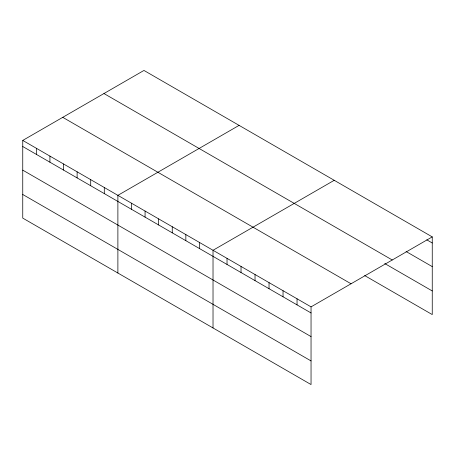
<?xml version="1.0" encoding="UTF-8"?>
<svg xmlns="http://www.w3.org/2000/svg" width="455" height="455" viewBox="0 0 455 455"><rect width="100%" height="100%" fill="white"/><g stroke="black" fill="none" stroke-linecap="round" stroke-linejoin="round"><path stroke-width="0.68" d="M311.044 336.586L311.044 306.869L22.75 140.424L22.75 218.104L311.044 384.555L311.044 336.586L22.75 170.142M364.671 275.559L432.25 314.576L432.25 236.896L143.956 70.445L22.75 140.424M239.091 125.375L117.885 195.349L117.885 273.034M334.232 180.299L213.025 250.278L213.025 327.964M311.044 306.869L432.25 236.896M426.773 239.819L432.25 242.987M406.07 251.496L432.25 266.613M103.956 93.537L392.25 259.987M384.759 263.536L432.25 290.95M62.75 117.333L351.044 283.778M22.75 146.516L311.044 312.96M22.75 194.484L311.044 360.929M297.041 298.787L297.041 304.878M283.038 290.7L283.038 296.791M269.036 282.618L269.036 288.709M255.033 274.53L255.033 280.621M241.031 266.448L241.031 272.539M227.028 258.36L227.028 264.457M199.432 242.43L199.432 248.521M185.845 234.587L185.845 240.678M172.252 226.738L172.252 232.829M158.658 218.889L158.658 224.986M145.071 211.046L145.071 217.137M131.478 203.197L131.478 209.289M104.297 187.505L104.297 193.597M90.704 179.657L90.704 185.748M77.117 171.808L77.117 177.905M63.524 163.965L63.524 170.056M49.931 156.116L49.931 162.207M36.343 148.273L36.343 154.364"/></g></svg>
